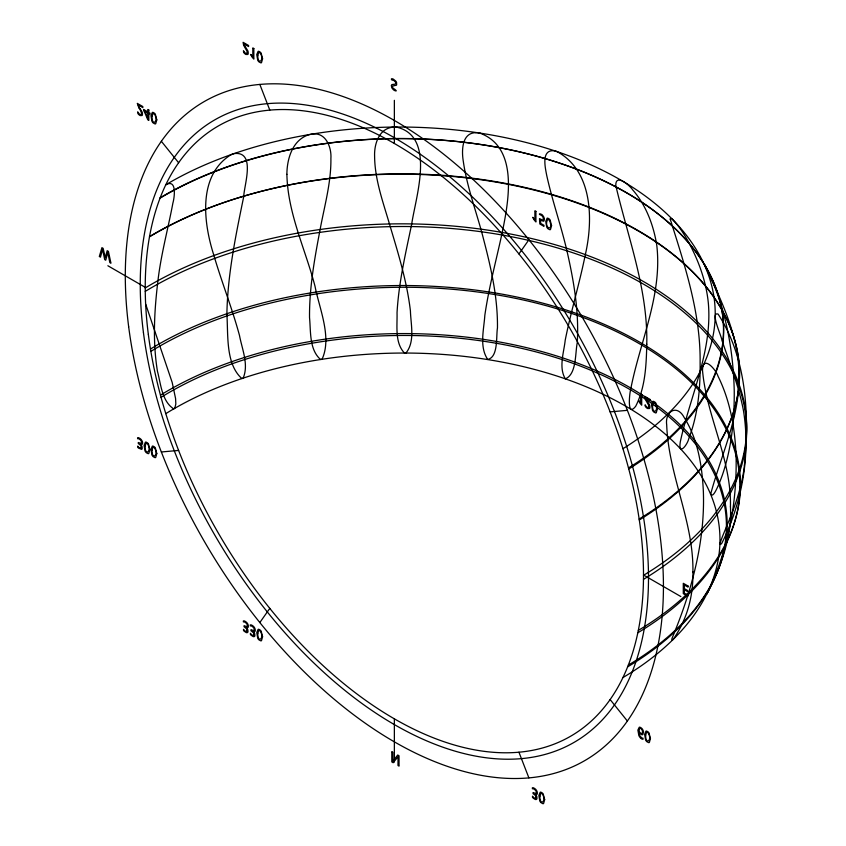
<?xml version="1.0" encoding="UTF-8"?>
<svg xmlns="http://www.w3.org/2000/svg" width="846" height="846" viewBox="0 0 846 846"><rect width="100%" height="100%" fill="white"/><g stroke="black" fill="none" stroke-linecap="round" stroke-linejoin="round"><path stroke-width="1.27" d="M744.353 465.871C749.471 414.847 746.775 358.144 718.074 314.067C709.688 311.275 722.029 337.237 721.902 340.251C729.823 363.452 738.854 386.453 743.465 410.627C750.698 455.402 742.048 502.862 721.807 543.259C716.118 550.059 726.132 528.073 726.386 526.878C734.793 507.357 741.826 487.042 744.438 465.85M259.838 622.55L269.8 608.369M518.936 253.937L528.898 239.767M406.059 352.877C415.238 341.53 410.775 324.399 410.416 310.905C407.011 282.025 398.477 254.107 390.154 226.358C383.576 203.389 374.81 180.42 374.598 156.235C374.133 144.518 378.744 129.078 392.216 127.26A10.459 5.288 -0.1 0 1 396.214 127.037C436.43 136.047 415.555 197.245 411.685 224.211C405.562 253.483 398.72 282.797 397.038 312.745C397.398 325.837 394.638 342.577 404.335 352.898A2.168 2.115 5.3 0 0 406.059 352.877M161.353 451.976L178.612 450.432M610.125 411.886L627.383 410.342M475.875 132.663C461.535 132.843 461.567 151.223 463.322 161.491C467.172 188.129 477.059 213.382 483.605 239.397C491.166 268.298 497.829 297.866 497.459 327.92C496.02 336.285 498.453 357.234 487.719 359.434C479.153 346.86 483.912 329.612 484.821 315.421C488.851 287.481 496.264 260.198 502.186 232.629C508.689 201.158 519 147.225 479.693 133.076M557.207 151.698C592.782 171.061 593.31 219.854 585.326 254.667C579.521 283.389 570.923 311.465 565.213 340.208C563.901 352.539 558.466 367.555 565.361 378.86C576.697 374.239 575.09 353.205 577.236 342.894C579.108 313.232 574.254 283.622 567.825 254.762C561.956 228.029 552.586 202.215 546.738 175.482C545.279 167.899 540.943 149.721 553.823 150.725A10.459 4.188 29.9 0 1 557.197 151.656M107.865 265.75L145.237 287.323M643.499 574.994L680.871 596.567M549.107 219.886L548.229 219.378A1.956 1.132 60 0 0 547.679 219.4C543.174 227.912 554.024 232.809 549.646 220.542M161.353 141.282L178.612 162.749M610.125 699.557L627.383 721.035M139.918 108.425L142.001 111.778A4.198 2.422 60 0 1 142.424 113.216L142.435 114.718A3.204 1.851 60 0 1 142.054 115.532L140.193 115.564A6.049 3.49 60 0 1 139.209 114.94L138.617 114.411A4.272 2.464 60 0 1 137.866 113.459L137.644 111.841L139.495 114.147A3.162 1.819 60 0 0 140.129 114.506L140.584 114.622A1.946 1.121 60 0 0 141.166 114.4A2.2 1.269 60 0 0 141.409 113.84L141.441 113.195A3.828 2.21 60 0 0 141.356 112.55L138.596 106.247A2.041 1.184 60 0 1 138.427 105.655L138.363 105.052L142.837 107.632L142.837 106.564L137.295 103.371L139.104 108.457M259.838 84.42L269.8 110.107M518.936 752.21L528.898 777.897M145.702 304.222L172.172 382.392L175.587 398.572L175.82 404.039L174.836 408.047A2.168 1.681 -85.3 0 1 173.62 408.819C161.861 401.216 160.814 383.83 157.451 371.278C152.375 340.325 154.437 308.684 158.308 277.721C161.523 252.542 168.206 228.008 172.891 203.103C174.54 197.287 177.089 178.548 165.795 184.756A323.278 191.059 -1.2 0 1 620.52 179.912A323.278 191.059 -1.2 0 1 622.942 448.697M394.363 100.325L394.363 143.482M394.363 718.836L394.363 761.982M641.321 738.59A7.043 4.061 60 0 0 642.357 739.129L643.013 739.277L643.013 738.167A4.505 2.601 60 0 1 641.543 737.733L639.639 735.438L638.942 731.885L639.301 732.657A2.834 1.639 60 0 0 640.041 733.63L641.554 734.624A3.405 1.967 60 0 0 642.283 734.751A3.194 1.84 60 0 0 642.865 734.561L643.51 731.896A4.378 2.527 60 0 0 643.097 730.394L642.759 729.696A3.67 2.115 60 0 0 642.347 729.051A3.839 2.221 60 0 0 641.321 727.962L640.105 727.264A3.373 1.946 60 0 0 639.269 727.211L637.873 730.098L638.857 735.544A4.568 2.633 60 0 0 641.321 738.621M548.98 219.812A1.956 1.132 60 0 1 549.53 220.489M160.211 197.742A331.135 195.437 -1.2 0 1 626.484 192.698A331.135 195.437 -1.2 0 1 628.483 467.944M149.531 236.573A346.215 204.172 -1.1 0 1 638.074 230.863A346.215 204.172 -1.1 0 1 639.164 519.021M145.237 287.947A352.327 207.725 -1.1 0 1 643.446 281.517A352.327 207.725 -1.1 0 1 643.499 575.322M150.472 349.028A344.957 203.431 -1.1 0 1 639.375 341.974A344.957 203.431 -1.1 0 1 638.318 630.397M160.454 395.135A330.849 195.278 -1.2 0 1 630.238 387.711A330.849 195.278 -1.2 0 1 628.324 665.093M165.795 413.631A323.267 191.037 -1.2 0 1 625.257 405.921A323.267 191.037 -1.2 0 1 622.942 677.561M641.828 396.763A329.951 195.225 -1.2 0 1 627.647 666.838M161.047 397.313A329.951 195.225 -1.2 0 1 640.75 396.076M150.863 351.376A344.333 203.907 -1.3 0 1 639.1 343.55A344.333 203.907 -1.3 0 1 637.821 632.787M145.258 291.373A352.285 208.708 -1.3 0 1 643.489 284.119A352.285 208.708 -1.3 0 1 643.468 579.373M149.488 236.827A346.352 205.155 -1.3 0 1 638.053 230.514A346.352 205.155 -1.3 0 1 639.301 519.973M160.042 198.154A331.442 196.156 -1.2 0 1 626.579 192.814A331.442 196.156 -1.2 0 1 628.758 468.97M475.854 132.632A10.459 4.991 15.6 0 1 479.693 133.044M692.916 571.97C693.286 590.73 689.543 609.67 680.903 626.389C680.544 627.457 670.55 645.784 671.999 638.413C691.372 592.01 705.183 542.265 703.364 491.579C702.106 466.083 698.035 439.402 684.16 417.469C676.811 403.584 664.702 411.706 666.701 424.956C668.467 475.029 693.762 521.464 692.916 571.97M646.778 344.29C646.281 365.165 645.382 387.267 635.706 406.228C626.791 417.839 629.561 393.76 630.513 390.228C639.639 342.038 662.693 295 656.739 244.991C653.493 225.089 646.101 205.261 632.723 189.906C629.688 185.327 615.264 172.944 615.814 185.644C628.102 238.012 647.941 289.575 646.778 344.29M730.436 506.743C732.181 536.861 719.756 570.49 706.844 594.008C727.793 551.634 737.078 503.825 736.094 456.703C735.111 429.134 730.405 401.11 718.021 376.227C716.139 369.861 702.719 354.188 702.497 370.294C706.558 416.708 731.6 459.431 730.436 506.743M738.96 374.302C740.165 416.01 721.479 454.038 710.883 493.303C712.818 502.207 722.294 475.441 722.78 473.876C731.684 447.312 734.434 419.066 734.243 391.169C733.281 347.748 724.62 301.927 704.168 264.037C720.559 298.86 738.695 334.91 738.96 374.302M670.191 219.019C684.858 265.623 700.7 313.052 700.118 362.67C700.393 388.335 698.077 414.572 688.75 438.693C687.322 445.303 677.974 456.428 680.3 441.876C690.093 395.875 712.533 351.333 708.345 303.143C706.124 280.735 698.109 259.172 687.163 239.598C683.515 233.327 679.497 227.214 674.717 221.737C673.68 221.007 671.28 216.957 670.191 219.019M286.889 174.318C287.661 213.255 305.374 249.147 315.019 286.286C319.302 308.526 332.129 337.29 322.115 359.095A2.168 2.073 -48.3 0 1 320.444 359.391C309.171 349.504 310.873 331.325 309.53 317.578C309.255 288.074 314.532 258.876 320.021 229.985C324.356 206.297 331.23 182.747 330.902 158.466C331.674 147.5 325.869 132.061 312.428 134.07A10.448 5.065 -15.8 0 0 308.536 134.842C292.399 140.161 286.953 158.995 286.889 174.318M226.876 314.405C228.293 334.604 225.406 363.759 241.755 378.469A2.168 1.925 -72.5 0 0 243.246 377.919C248.883 364.51 242.041 349.134 239.524 335.608C232.132 308.156 221.525 281.707 213.594 254.424C203.431 222.424 197.721 175.873 230.556 154.987A10.448 4.325 -30.4 0 1 234.099 153.581C256.211 150.926 244.029 185.263 243.711 196.706C235.727 235.526 227.574 274.612 226.876 314.405M392.861 759.676L392.83 761.083L397.747 755.013L399.037 755.764L399.037 766.116L397.99 765.514L398.032 756.726L393.168 762.732L391.804 761.939L391.804 751.586L392.861 752.189L392.861 759.676M145.121 446.106C144.761 456.195 151.815 451.775 147.976 444.488A1.914 1.11 60 0 0 147.426 443.822L146.548 443.315A1.956 1.132 60 0 0 145.998 443.346L145.121 446.106M152.026 116.388C151.667 126.477 158.72 122.057 154.881 114.77A1.914 1.11 60 0 0 154.332 114.104L153.454 113.597A1.956 1.132 60 0 0 152.904 113.628L152.026 116.388M152.026 450.093C151.667 460.182 158.72 455.761 154.881 448.475A1.914 1.11 60 0 0 154.332 447.809L153.454 447.301A1.956 1.132 60 0 0 152.904 447.323L152.026 450.093M257.797 55.318C257.448 65.406 264.502 60.986 260.653 53.7A1.914 1.11 60 0 0 260.113 53.034L259.236 52.526A1.956 1.132 60 0 0 258.686 52.547L257.797 55.318M257.797 633.316C257.448 643.404 264.502 638.984 260.653 631.687A1.914 1.11 60 0 0 260.113 631.021L259.236 630.513A1.956 1.132 60 0 0 258.686 630.545L257.797 633.316M539.896 796.171C539.537 806.259 546.59 801.839 542.751 794.553A1.914 1.11 60 0 0 542.201 793.886L541.324 793.379A1.956 1.132 60 0 0 540.774 793.411L539.896 796.171M645.667 735.1C645.318 745.189 652.372 740.768 648.522 733.482A1.914 1.11 60 0 0 647.983 732.816L647.105 732.308A1.956 1.132 60 0 0 646.556 732.329L645.667 735.1M652.573 405.382C652.213 415.471 659.277 411.05 655.428 403.764A1.914 1.11 60 0 0 654.889 403.098L654.011 402.59A1.956 1.132 60 0 0 653.461 402.611L652.573 405.382M149.901 449.575L148.801 453.498A3.067 1.777 60 0 1 148.039 453.625L146.39 452.769A3.426 1.978 60 0 1 145.036 450.981L144.074 445.356L145.438 442.13A3.183 1.84 60 0 1 146.252 442.151L147.564 442.913A3.395 1.956 60 0 1 148.431 443.886L149.901 449.575M156.806 119.857L155.706 123.78A3.067 1.777 60 0 1 154.945 123.907L153.295 123.051A3.426 1.978 60 0 1 151.942 121.264L150.979 115.638L152.343 112.412A3.183 1.84 60 0 1 153.158 112.433L154.469 113.195A3.395 1.956 60 0 1 155.336 114.168L156.806 119.857M156.806 453.562L155.706 457.485A3.067 1.777 60 0 1 154.945 457.612L153.295 456.755A3.426 1.978 60 0 1 151.942 454.968L150.979 449.342L152.343 446.117A3.183 1.84 60 0 1 153.158 446.138L154.469 446.9A3.395 1.956 60 0 1 155.336 447.872L156.806 453.562M262.588 58.786L261.488 62.71A3.067 1.777 60 0 1 260.727 62.826L259.077 61.98A3.426 1.978 60 0 1 257.723 60.193L256.75 54.567L258.115 51.342A3.183 1.84 60 0 1 258.939 51.363L260.251 52.124A3.395 1.956 60 0 1 261.118 53.097L262.588 58.786M262.588 636.774L261.488 640.697A3.067 1.777 60 0 1 260.727 640.824L259.077 639.967A3.426 1.978 60 0 1 257.723 638.191L256.75 632.554L258.115 629.329A3.183 1.84 60 0 1 258.939 629.35L260.251 630.111A3.395 1.956 60 0 1 261.118 631.084L262.588 636.774M551.581 225.639L550.482 229.562A3.067 1.777 60 0 1 549.72 229.678L548.071 228.822A3.426 1.978 60 0 1 546.717 227.045L545.755 221.419L547.119 218.183A3.183 1.84 60 0 1 547.933 218.215L549.244 218.977A3.395 1.956 60 0 1 550.112 219.939L551.581 225.639M544.676 799.639L543.576 803.563A3.067 1.777 60 0 1 542.815 803.689L540.848 802.537A3.426 1.978 60 0 1 539.811 801.046L538.849 795.42L540.213 792.194A3.183 1.84 60 0 1 541.028 792.216L542.339 792.977A3.395 1.956 60 0 1 543.206 793.95L544.676 799.639M650.458 738.569L649.347 742.492A3.067 1.777 60 0 1 648.596 742.608L646.947 741.762A3.426 1.978 60 0 1 645.593 739.975L644.62 734.349L645.984 731.124A3.183 1.84 60 0 1 646.809 731.145L648.121 731.906A3.395 1.956 60 0 1 648.988 732.879L650.458 738.569M657.363 408.851L656.253 412.774A3.067 1.777 60 0 1 655.502 412.901L653.852 412.044A3.426 1.978 60 0 1 652.499 410.257L651.526 404.631L652.89 401.406A3.183 1.84 60 0 1 653.715 401.427L655.026 402.188A3.395 1.956 60 0 1 655.893 403.161L657.363 408.851M141.197 447.09L141.039 447.925A1.629 0.941 60 0 1 140.669 448.211L139.907 448.084A4.367 2.527 60 0 1 139.516 447.883A3.87 2.242 60 0 1 138.374 446.931L137.729 446.117L137.729 447.259A4.79 2.771 60 0 0 138.416 448.02L141.568 449.385A2.76 1.597 60 0 0 142.202 448.496L142.075 446.762A2.781 1.607 60 0 0 141.557 445.599L140.468 444.319L141.98 444.404A2.824 1.629 60 0 0 142.488 443.738L142.562 443.304A3.976 2.295 60 0 0 142.519 442.352A3.458 1.999 60 0 0 141.705 440.301C141.123 438.767 136.64 436.028 137.612 438.725A4.558 2.633 60 0 1 138.892 438.884A5.097 2.94 60 0 1 139.696 439.296L140.965 440.555A2.168 1.258 60 0 1 141.494 441.887L141.367 443.135A1.935 1.121 60 0 1 141.049 443.452L138.279 442.5L138.279 443.505L140.774 445.546A1.819 1.047 60 0 1 141.06 446.18L141.197 447.09M246.979 630.312L246.821 631.148A1.629 0.941 60 0 1 246.45 631.423L245.689 631.296A4.367 2.517 60 0 1 245.287 631.095A3.87 2.242 60 0 1 244.145 630.154L243.511 629.329L243.511 630.482A4.801 2.771 60 0 0 244.198 631.232L246.08 632.512A3.881 2.242 60 0 0 246.789 632.681L247.349 632.607A2.76 1.597 60 0 0 247.984 631.708L247.857 629.974A2.781 1.607 60 0 0 247.328 628.821L246.239 627.531L247.751 627.626A2.824 1.629 60 0 0 248.269 626.949L248.343 626.516A3.976 2.295 60 0 0 248.301 625.575A3.458 1.999 60 0 0 247.487 623.513C246.905 621.979 242.421 619.24 243.394 621.937A4.558 2.633 60 0 1 244.674 622.096A5.097 2.94 60 0 1 245.467 622.519L246.736 623.766A2.168 1.258 60 0 1 247.265 625.099L247.148 626.357A1.935 1.121 60 0 1 246.831 626.664L244.06 625.712L244.06 626.717L246.556 628.758A1.819 1.047 60 0 1 246.842 629.392L246.979 630.312M253.885 634.299L253.715 635.135A1.629 0.941 60 0 1 253.356 635.409L252.594 635.283A4.367 2.517 60 0 1 252.193 635.082A3.87 2.242 60 0 1 251.051 634.14L250.416 633.316L250.416 634.468A4.801 2.771 60 0 0 251.103 635.219L252.986 636.499A3.881 2.242 60 0 0 253.694 636.668L254.255 636.594A2.76 1.597 60 0 0 254.889 635.695L254.762 633.961A2.781 1.607 60 0 0 254.234 632.808L253.144 631.518L254.657 631.613A2.824 1.629 60 0 0 255.175 630.936L255.249 630.503A3.976 2.295 60 0 0 255.206 629.561A3.458 1.999 60 0 0 254.392 627.499C253.811 625.966 249.327 623.227 250.3 625.924A4.558 2.633 60 0 1 251.579 626.082A5.097 2.94 60 0 1 252.372 626.495L253.641 627.753A2.168 1.258 60 0 1 254.17 629.086L254.054 630.344A1.935 1.121 60 0 1 253.737 630.651L250.966 629.699L250.966 630.704L253.462 632.745A1.819 1.047 60 0 1 253.747 633.379L253.885 634.299M535.973 797.154L535.814 797.99A1.629 0.941 60 0 1 535.444 798.275L534.683 798.148A4.367 2.517 60 0 1 534.291 797.947A3.87 2.231 60 0 1 533.149 796.995L532.504 796.181L532.504 797.334A4.801 2.771 60 0 0 533.192 798.085L535.074 799.364A3.892 2.242 60 0 0 535.782 799.533L536.343 799.449A2.76 1.597 60 0 0 536.977 798.561L536.85 796.826A2.781 1.607 60 0 0 536.332 795.663L535.232 794.383L536.755 794.468A2.824 1.629 60 0 0 537.263 793.802L537.337 793.368A3.976 2.295 60 0 0 537.295 792.416A3.458 1.999 60 0 0 536.48 790.365C535.899 788.832 531.415 786.093 532.388 788.789A4.558 2.633 60 0 1 533.667 788.948A5.097 2.94 60 0 1 534.461 789.36L535.73 790.619A2.168 1.258 60 0 1 536.269 791.951L536.142 793.21A1.935 1.121 60 0 1 535.825 793.516L533.054 792.565L533.054 793.569L535.55 795.61A1.819 1.047 60 0 1 535.835 796.245L535.973 797.154M638.994 729.855L638.994 730.109A2.538 1.459 60 0 0 640.221 732.816L640.581 733.112A2.972 1.713 60 0 0 641.162 733.408L641.331 733.461A2.052 1.184 60 0 0 642.051 733.345L642.484 732.393A4.558 2.633 60 0 0 642.505 731.642L642.484 731.388A3.141 1.808 60 0 0 642.315 730.648L642.04 729.961A2.231 1.29 60 0 0 641.152 728.85A2.601 1.502 60 0 0 640.591 728.491L640.052 728.374A2.453 1.417 60 0 0 639.618 728.501L639.195 729.009A3.67 2.115 60 0 0 639.026 729.612L638.994 729.855M247.222 52.336L247.191 52.759A2.2 1.269 60 0 1 246.947 53.33A1.946 1.121 60 0 1 246.366 53.541L245.911 53.435A3.162 1.819 60 0 1 245.277 53.076L243.426 50.76L243.648 52.389A4.272 2.464 60 0 0 244.399 53.33L244.991 53.869A6.038 3.49 60 0 0 245.964 54.482L247.836 54.461A3.204 1.851 60 0 0 248.216 53.647L248.195 52.145A4.198 2.422 60 0 0 247.772 50.707L244.378 45.176A2.041 1.184 60 0 1 244.198 44.584L244.145 43.981L248.608 46.562L248.608 45.494L243.077 42.3L243.616 45.25L247.138 51.479A3.828 2.21 60 0 1 247.222 52.124L247.222 52.336M648.903 406.387L648.871 406.81A2.2 1.269 60 0 1 648.628 407.381A1.946 1.121 60 0 1 648.047 407.592L647.592 407.486A3.162 1.819 60 0 1 646.957 407.127L645.836 405.964A5.288 3.056 60 0 1 645.107 404.811L645.329 406.44A4.272 2.464 60 0 0 646.069 407.381L646.672 407.92A6.049 3.49 60 0 0 647.645 408.533L649.517 408.512A3.204 1.851 60 0 0 649.897 407.698L649.876 406.196A4.198 2.422 60 0 0 649.453 404.758L646.058 399.227A2.041 1.184 60 0 1 645.879 398.635L645.826 398.032L650.288 400.613L650.288 399.545L644.758 396.351L645.297 399.301L648.819 405.53A3.828 2.21 60 0 1 648.893 406.175L648.903 406.387M544.359 219.4L544.041 220.806A3.12 1.808 60 0 1 543.555 221.229L540.499 220.267L540.689 223.407L543.946 225.29L543.946 226.358L539.801 223.968L539.494 218.596L542.392 220.034A2.39 1.385 60 0 0 542.973 219.812A2.21 1.28 60 0 0 543.153 219.548L543.269 218.226A2.718 1.576 60 0 0 543.079 217.475A2.411 1.385 60 0 0 542.593 216.544L542.434 216.322A3.098 1.787 60 0 0 541.652 215.55L541.429 215.392A4.442 2.559 60 0 0 540.245 214.873C537.337 213.033 542.36 213.763 543.026 215.825A3.691 2.136 60 0 1 544.01 217.538A3.828 2.21 60 0 1 544.295 218.649L544.359 219.4M391.412 85.679L391.666 87.339A3.268 1.893 60 0 0 392.375 88.608L393.369 89.697A6.461 3.733 60 0 0 394.511 90.522C398.371 92.151 394.976 89.179 393.104 88.259A1.925 1.11 60 0 1 392.671 87.519L392.533 86.345A1.586 0.92 60 0 1 392.703 85.985L396.266 85.266A3.585 2.073 60 0 0 396.637 84.854L396.563 82.485A3.024 1.745 60 0 0 395.865 81.227L393.39 79.175A10.046 5.795 60 0 0 392.47 78.794C390.429 78.086 391.476 80.666 393.179 80.201A5.203 3.003 60 0 1 394.025 80.634L395.357 81.914A1.597 0.92 60 0 1 395.653 82.644L395.695 82.834A2.316 1.343 60 0 1 395.706 83.405L395.124 84.166L392.047 84.547A3.183 1.84 60 0 0 391.571 85.044L391.412 85.679M105.242 257.639L103.149 248.354L101.932 247.645L99.31 256.486L100.463 257.163L102.535 249.369L104.724 259.616L105.739 260.198L107.802 252.425L109.811 262.556L110.953 263.212L108.415 251.399L107.188 250.68L105.242 257.639M253.832 48.508L252.806 47.915L252.806 56.862L250.723 54.44L251.822 56.756A12.605 7.276 60 0 1 252.88 58.057L253.832 59.093L253.832 48.508M535.92 211.373L534.894 210.781L534.894 219.727L532.821 217.295L533.911 219.611A12.605 7.276 60 0 1 534.968 220.922L535.92 221.959L535.92 211.373M148.833 110.033L147.828 109.451L147.828 111.884L143.609 109.451L143.609 110.477A49.977 28.849 60 0 1 145.385 114.009L147.743 119.762L148.833 120.396L148.833 113.554L149.985 114.221L149.985 113.131L148.833 112.465L148.833 110.033M641.702 394.585L640.676 393.993L640.676 402.939L638.593 400.518L639.692 402.833A12.605 7.276 60 0 1 640.75 404.134L641.702 405.171L641.702 394.585M147.828 112.962L144.761 111.207L146.136 114.02A41.581 24.005 60 0 1 147.373 116.875L147.828 118.038L147.828 112.962M688.041 586.035L683.293 583.296L683.293 593.649L687.84 596.282L687.84 595.182L684.34 593.162L684.34 589.715L687.587 591.587L687.587 590.497L684.34 588.626L684.34 584.998L688.041 587.135L688.041 586.035M148.346 334.477A352.327 203.421 60 0 0 551.391 745.157A352.327 203.421 60 0 0 483.352 213.837A352.327 203.421 60 0 0 148.346 334.477M143.429 332.541A359.37 207.482 60 0 0 554.532 751.438A359.37 207.482 60 0 0 485.139 209.491A359.37 207.482 60 0 0 143.429 332.541M128.666 326.746A380.51 219.696 60 0 0 563.954 770.272A380.51 219.696 60 0 0 490.479 196.452A380.51 219.696 60 0 0 128.666 326.746"/></g></svg>
